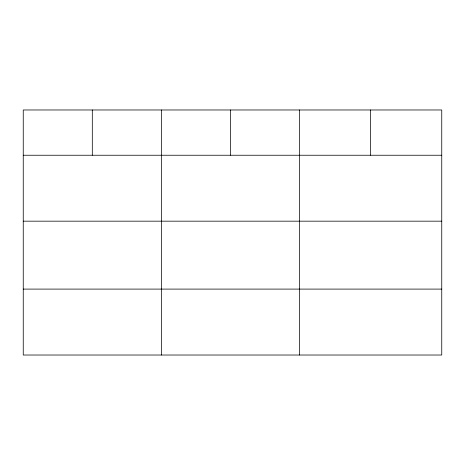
<?xml version="1.0" encoding="UTF-8"?>
<svg xmlns="http://www.w3.org/2000/svg" width="465" height="465" viewBox="0 0 465 465"><rect width="100%" height="100%" fill="white"/><g stroke="black" fill="none" stroke-linecap="round" stroke-linejoin="round"><path stroke-width="0.7" d="M441.75 221.171L441.75 109.978L23.25 109.978L23.25 355.022L441.75 355.022L441.75 221.171L23.25 221.171M23.25 155.24L441.75 155.24M23.25 289.096L441.75 289.096M370.605 109.978L370.605 155.24M299.46 109.978L299.46 355.022M230.407 109.978L230.407 155.24M161.355 109.978L161.355 355.022M92.303 109.978L92.303 155.24"/></g></svg>
